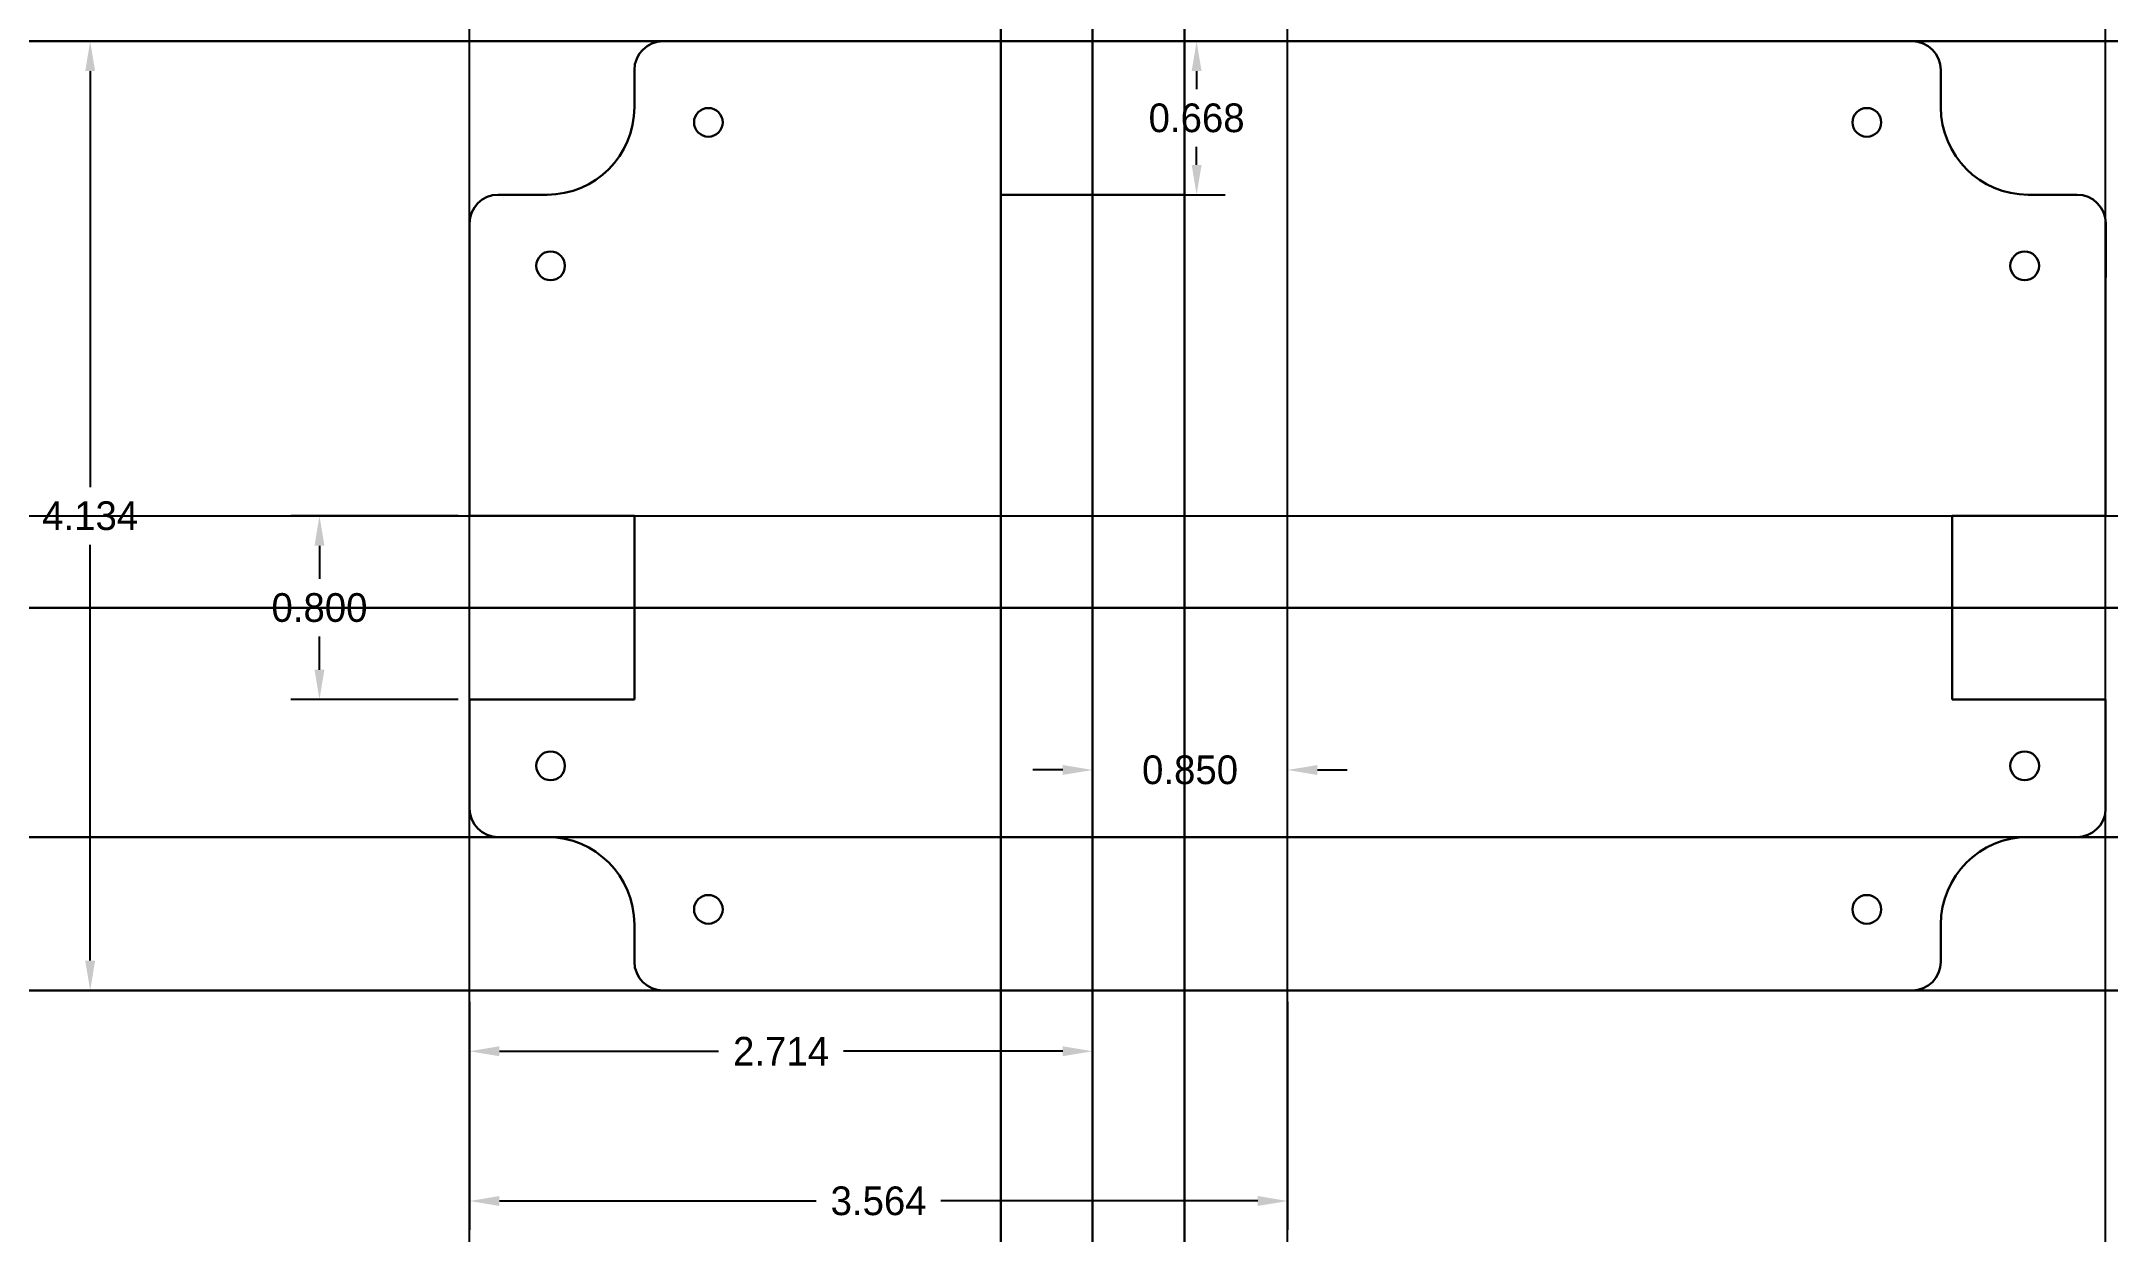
# Model space of a CAD drawing. Header units: inches. Extents: x -5.43 to 3.56, y -3.11 to 2.07.
import ezdxf

# ---------------------------------------------------------------- set-up
doc = ezdxf.new("R2010")
doc.units = ezdxf.units.IN
doc.header["$MEASUREMENT"] = 0
doc.linetypes.add('SLD-Solid', pattern=[0])
for name, color, linetype in [('Dimensions', 4, 'Continuous'), ('Guidelines', 3, 'SLD-Solid'), ('Origin', 6, 'Continuous')]:
    doc.layers.add(name, color=color, linetype=linetype)
doc.styles.get("Standard").update_dxf_attribs({"font": 'GOTHIC.TTF'})
doc.dimstyles.get("Standard").update_dxf_attribs({"dimtxt": 0.18, "dimasz": 0.18, "dimexe": 0.18, "dimexo": 0.0625, "dimgap": 0.09, "dimtad": 0, "dimtih": 1, "dimtoh": 1, "dimdec": 4, "dimzin": 0, "dimdsep": 46, "dimtxsty": 'Standard', "dimcen": 0.09, "dimadec": 0, "dimazin": 0, "dimtfac": 1, "dimtdec": 4, "dimtofl": 0, "dimtmove": 0, "dimatfit": 3, "dimfxl": 1, "dimtolj": 1, "dimtzin": 0, "dimarcsym": 0})

# ---------------------------------------------------------------- blocks, each defined once
blk = doc.blocks.new('*D43')
at = {"layer": 'Dimensions', "color": 0, "lineweight": -2, "transparency": 16777216}
for p, q in [((-1.2, 2.0668), (-0.2716, 2.0668)), ((-0.3966, 1.9368), (-0.3966, 1.8584)), ((-0.3966, 1.5287), (-0.3966, 1.6071)), ((-1.2, 1.3987), (-0.2716, 1.3987))]:
    blk.add_line(p, q, dxfattribs=at)
at = {"layer": 'Dimensions', "color": 0, "lineweight": 30, "transparency": 16777216}
for points in [[(-0.4182, 1.9368), (-0.3749, 1.9368), (-0.3966, 2.0668)], [(-0.4182, 1.5287), (-0.3749, 1.5287), (-0.3966, 1.3987)]]:
    blk.add_solid(points, dxfattribs=at)
at = {"layer": 'Dimensions', "color": 0, "lineweight": 30, "transparency": 16777216, "insert": (-0.3966, 1.7327), "char_height": 0.125, "attachment_point": 5}
blk.add_mtext('\\A1;0.668', dxfattribs=at)
blk = doc.blocks.new('*D44')
at = {"layer": 'Dimensions', "color": 0, "lineweight": -2, "transparency": 16777216}
for p, q in [((-0.85, -1.3488), (-0.85, -0.9816)), ((0, -1.3488), (0, -0.9816)), ((-0.98, -1.1066), (-1.11, -1.1066)), ((0.13, -1.1066), (0.26, -1.1066))]:
    blk.add_line(p, q, dxfattribs=at)
at = {"layer": 'Dimensions', "color": 0, "lineweight": 30, "transparency": 16777216}
for points in [[(-0.98, -1.085), (-0.98, -1.1283), (-0.85, -1.1066)], [(0.13, -1.085), (0.13, -1.1283), (0, -1.1066)]]:
    blk.add_solid(points, dxfattribs=at)
at = {"layer": 'Dimensions', "color": 0, "lineweight": 30, "transparency": 16777216, "insert": (-0.425, -1.1066), "char_height": 0.125, "attachment_point": 5}
blk.add_mtext('\\A1;0.850', dxfattribs=at)
blk = doc.blocks.new('*D45')
at = {"layer": 'Dimensions', "color": 0, "lineweight": -2, "transparency": 16777216}
for p, q in [((-3.564, -2.1168), (-3.564, -3.1087)), ((0, -2.1168), (0, -3.1087)), ((-3.434, -2.9837), (-2.0536, -2.9837)), ((-0.13, -2.9837), (-1.5104, -2.9837))]:
    blk.add_line(p, q, dxfattribs=at)
at = {"layer": 'Dimensions', "color": 0, "lineweight": 30, "transparency": 16777216}
for points in [[(-3.434, -2.962), (-3.434, -3.0054), (-3.564, -2.9837)], [(-0.13, -2.962), (-0.13, -3.0054), (0, -2.9837)]]:
    blk.add_solid(points, dxfattribs=at)
at = {"layer": 'Dimensions', "color": 0, "lineweight": 30, "transparency": 16777216, "insert": (-1.782, -2.9837), "char_height": 0.125, "attachment_point": 5}
blk.add_mtext('\\A1;3.564', dxfattribs=at)
blk = doc.blocks.new('*D46')
at = {"layer": 'Dimensions', "color": 0, "lineweight": -2, "transparency": 16777216}
for p, q in [((-3.564, -2.1168), (-3.564, -2.4566)), ((-0.85, -2.1168), (-0.85, -2.4566)), ((-3.434, -2.3316), (-2.4791, -2.3316)), ((-0.98, -2.3316), (-1.9349, -2.3316))]:
    blk.add_line(p, q, dxfattribs=at)
at = {"layer": 'Dimensions', "color": 0, "lineweight": 30, "transparency": 16777216}
for points in [[(-3.434, -2.3099), (-3.434, -2.3533), (-3.564, -2.3316)], [(-0.98, -2.3099), (-0.98, -2.3533), (-0.85, -2.3316)]]:
    blk.add_solid(points, dxfattribs=at)
at = {"layer": 'Dimensions', "color": 0, "lineweight": 30, "transparency": 16777216, "insert": (-2.207, -2.3316), "char_height": 0.125, "attachment_point": 5}
blk.add_mtext('\\A1;2.714', dxfattribs=at)
blk = doc.blocks.new('*D47')
at = {"layer": 'Dimensions', "color": 0, "lineweight": -2, "transparency": 16777216}
for p, q in [((-3.6143, 0), (-4.343, 0)), ((-4.218, -0.13), (-4.218, -0.2744)), ((-4.218, -0.67), (-4.218, -0.5256)), ((-3.614, -0.8), (-4.343, -0.8))]:
    blk.add_line(p, q, dxfattribs=at)
at = {"layer": 'Dimensions', "color": 0, "lineweight": 30, "transparency": 16777216}
for points in [[(-4.2396, -0.13), (-4.1963, -0.13), (-4.218, 0)], [(-4.2396, -0.67), (-4.1963, -0.67), (-4.218, -0.8)]]:
    blk.add_solid(points, dxfattribs=at)
at = {"layer": 'Dimensions', "color": 0, "lineweight": 30, "transparency": 16777216, "insert": (-4.218, -0.4), "char_height": 0.125, "attachment_point": 5}
blk.add_mtext('\\A1;0.800', dxfattribs=at)
blk = doc.blocks.new('*D48')
at = {"layer": 'Dimensions', "color": 0, "lineweight": -2, "transparency": 16777216}
for p, q in [((-3.614, 2.0668), (-5.342, 2.0668)), ((-5.217, 1.9368), (-5.217, 0.1256)), ((-5.217, -1.9368), (-5.217, -0.1256)), ((-3.614, -2.0668), (-5.342, -2.0668))]:
    blk.add_line(p, q, dxfattribs=at)
at = {"layer": 'Dimensions', "color": 0, "lineweight": 30, "transparency": 16777216}
for points in [[(-5.2387, 1.9368), (-5.1954, 1.9368), (-5.217, 2.0668)], [(-5.2387, -1.9368), (-5.1954, -1.9368), (-5.217, -2.0668)]]:
    blk.add_solid(points, dxfattribs=at)
at = {"layer": 'Dimensions', "color": 0, "lineweight": 30, "transparency": 16777216, "insert": (-5.217, 0), "char_height": 0.125, "attachment_point": 5}
blk.add_mtext('\\A1;4.134', dxfattribs=at)

msp = doc.modelspace()

# ---------------------------------------------------------------- linework, layer by layer
for p, q in [((-2.7209, 2.0668), (-2.05, 2.0668)), ((2.7209, -2.0668), (2.05, -2.0668))]:
    msp.add_line(p, q)
at = {"lineweight": 30}
for p, q in [((-2.05, 2.0668), (-1.25, 2.0668)), ((-1.25, 2.0668), (-1.25, 1.3987)), ((-0.45, 1.3987), (-0.45, 2.0668)), ((-0.45, 2.0668), (0, 2.0668)), ((2.7209, 2.0668), (0, 2.0668)), ((-1.25, 1.3987), (-0.45, 1.3987)), ((-3.5643, 1.2737), (-3.5643, 0)), ((3.564, 0.8), (3.5643, 1.2737)), ((3.564, 0.4), (3.564, 0.8)), ((3.564, 0.4), (3.564, 0)), ((-2.8459, 0), (-3.5643, 0)), ((-2.8459, 0), (-2.8459, -0.8)), ((3.564, 0), (2.896, 0)), ((2.896, 0), (2.896, -0.8)), ((-3.564, -0.8), (-3.5643, -1.2737)), ((-2.8459, -0.8), (-3.564, -0.8)), ((2.896, -0.8), (3.564, -0.8)), ((3.564, -0.8), (3.564, -1.2818)), ((-1.25, -2.0668), (-1.25, -1.3988)), ((-1.25, -1.3988), (-0.45, -1.3988)), ((-0.45, -1.3988), (-0.45, -2.0668)), ((-2.7209, -2.0668), (-1.25, -2.0668)), ((-0.45, -2.0668), (0, -2.0668)), ((0, -2.0668), (0.4296, -2.0668)), ((0.4296, -2.0668), (1.25, -2.0668)), ((2.05, -2.0668), (1.25, -2.0668))]:
    msp.add_line(p, q, dxfattribs=at)
at = {"color": 7, "linetype": 'SLD-Solid', "lineweight": 30}
for p, q in [((-2.8459, 1.9418), (-2.8459, 1.7794)), ((2.8459, 1.7794), (2.8459, 1.9418)), ((-3.2266, 1.3987), (-3.4393, 1.3987)), ((3.4393, 1.3987), (3.2266, 1.3987)), ((-3.4393, -1.3987), (-3.2266, -1.3987)), ((3.2266, -1.3987), (3.4393, -1.3987)), ((-2.8459, -1.7794), (-2.8459, -1.9418)), ((2.8459, -1.9418), (2.8459, -1.7794))]:
    msp.add_line(p, q, dxfattribs=at)
for centre in [(-2.5237, 1.7137), (2.5237, 1.7137), (-3.2112, 1.0887), (3.2112, 1.0887), (-3.2112, -1.0887), (3.2112, -1.0887), (-2.5237, -1.7137), (2.5237, -1.7137)]:
    msp.add_circle(centre, 0.0625, dxfattribs=at)
for centre, radius, start, end in [((-2.7209, 1.9418), 0.125, 90, 180), ((2.7209, 1.9418), 0.125, 0, 90), ((-3.2266, 1.7794), 0.3807, 270, 0), ((3.2266, 1.7794), 0.3807, 180, 270), ((-3.4393, 1.2737), 0.125, 90, 180), ((3.4393, 1.2737), 0.125, 0, 90), ((-3.4393, -1.2737), 0.125, 180, 270), ((3.4393, -1.2737), 0.125, 270, 356.26094), ((-3.2266, -1.7794), 0.3807, 0, 90), ((3.2266, -1.7794), 0.3807, 90, 180), ((-2.7209, -1.9418), 0.125, 180, 270), ((2.7209, -1.9418), 0.125, 270, 0)]:
    msp.add_arc(centre, radius, start, end, dxfattribs=at)
at = {"layer": 'Dimensions', "color": 7, "linetype": 'SLD-Solid', "lineweight": 30}
msp.add_circle((-2.5237, 1.7137), 0.0625, dxfattribs=at)
at = {"layer": 'Guidelines', "lineweight": 30}
for p, direction in [((-2.7209, 2.0668), (1, 0)), ((-1.25, -1.3988), (0, 1)), ((-0.85, -1.3988), (0, 1)), ((-0.45, -1.3988), (0, 1)), ((0, -0.4), (-1, 0)), ((-1.25, -1.3988), (1, 0)), ((-2.7209, -2.0668), (1, 0))]:
    msp.add_xline(p, direction, dxfattribs=at)
at = {"layer": 'Guidelines'}
for p in [(-3.564, 0), (3.564, 0)]:
    msp.add_xline(p, (0, 1), dxfattribs=at)
at = {"layer": 'Origin'}
for direction in [(0, 1), (1, 0)]:
    msp.add_xline((0, 0), direction, dxfattribs=at)

# ---------------------------------------------------------------- dimensions: what is measured, and where the dimension line sits
at = {"layer": 'Dimensions', "lineweight": 30}
for base, p1, p2, picture, middle in [((-5.217, -2.0668), (-3.564, 2.0668), (-3.564, -2.0668), '*D48', (-5.217, 0)), ((-0.3966, 2.0668), (-1.25, 1.3987), (-1.25, 2.0668), '*D43', (-0.3966, 1.7327)), ((-4.218, 0), (-3.564, -0.8), (-3.5643, 0), '*D47', (-4.218, -0.4))]:
    dim = msp.add_linear_dim(base=base, p1=p1, p2=p2, angle=90, dimstyle='Standard', override={"dimtxt": 0.125, "dimasz": 0.13, "dimexe": 0.125, "dimexo": 0.05, "dimgap": 0.06, "dimdec": 3, "dimadec": 1, "dimtdec": 3}, dxfattribs=at)
    dim.commit()
    dim.dimension.update_dxf_attribs({"geometry": picture, "text_midpoint": middle})
for base, p1, p2, picture, middle in [((0, -1.1066), (-0.85, -1.3988), (0, -1.3988), '*D44', (-0.425, -1.1066)), ((0, -2.9837), (-3.564, -2.0668), (0, -2.0668), '*D45', (-1.782, -2.9837)), ((-3.564, -2.3316), (-0.85, -2.0668), (-3.564, -2.0668), '*D46', (-2.207, -2.3316))]:
    dim = msp.add_linear_dim(base=base, p1=p1, p2=p2, dimstyle='Standard', override={"dimtxt": 0.125, "dimasz": 0.13, "dimexe": 0.125, "dimexo": 0.05, "dimgap": 0.06, "dimdec": 3, "dimadec": 1, "dimtdec": 3}, dxfattribs=at)
    dim.commit()
    dim.dimension.update_dxf_attribs({"geometry": picture, "text_midpoint": middle})

doc.saveas('drawing.dxf')
